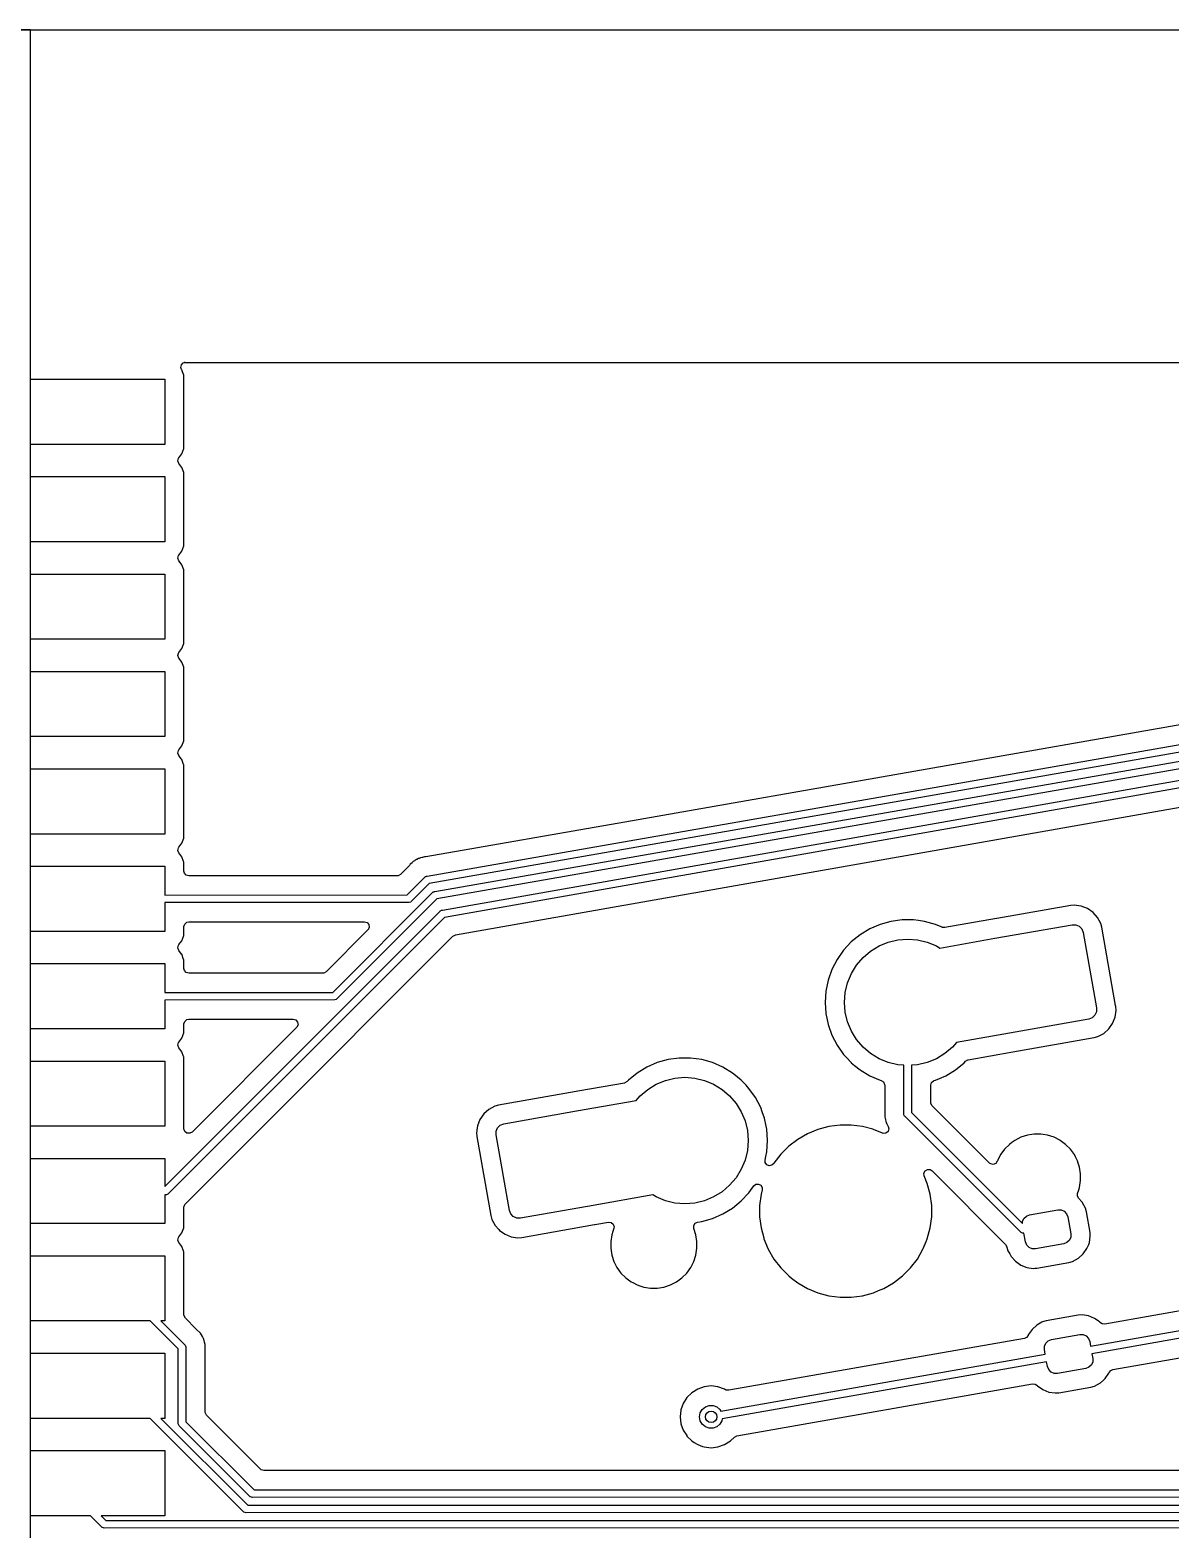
# Model space of a CAD drawing. Header units: millimetres. Extents: x 46 to 4458, y 59 to 1499.
# Drawn here: x 1852.74 to 1882.48, y 905.6 to 944.7 of the extents above; entities that cross this region are included whole.
import ezdxf

# ---------------------------------------------------------------- set-up
doc = ezdxf.new("R2010")
doc.units = ezdxf.units.MM
doc.layers.add('BLACK', color=7, linetype='Continuous')

msp = doc.modelspace()

# ---------------------------------------------------------------- linework, layer by layer
msp.add_lwpolyline([(1739.51188, 833.25441), (1638.06271, 833.5564), (1638.38771, 944.69762), (2107.13583, 944.69762), (2107.13583, 832.69492), (1950.85196, 832.69492)])
msp.add_lwpolyline([(1836.67813, 883.55889), (1852.75813, 883.55889), (1852.7581, 944.69762), (1836.6781, 944.69762)], close=True)
msp.add_point((1856.77191, 936.02185))
at = {"layer": 'BLACK', "linetype": 'Continuous'}
for p, q in [((1856.67794, 935.89659), (1856.69279, 935.96486)), ((1856.69897, 935.84021), (1856.67794, 935.89659)), ((1856.69279, 935.96486), (1856.7422, 936.01427)), ((1856.7422, 936.01427), (1856.80163, 936.02944)), ((1856.80163, 936.02944), (2102.68362, 936.02944)), ((1852.75812, 933.88939), (1852.75812, 935.58939)), ((1852.75812, 935.58939), (1856.25812, 935.58939)), ((1856.25812, 935.58939), (1856.25812, 933.88939)), ((1856.69767, 935.8395), (1856.69897, 935.84021)), ((1856.70192, 935.83172), (1856.69767, 935.8395)), ((1856.71902, 935.78586), (1856.70192, 935.83172)), ((1856.75221, 935.69687), (1856.71902, 935.78586)), ((1856.75862, 935.63726), (1856.75221, 935.69687)), ((1856.75862, 933.84151), (1856.75862, 935.63726)), ((1930.37297, 934.91591), (1868.2609, 924.04169)), ((1863.09959, 922.62802), (1930.49087, 934.42844)), ((1930.50655, 934.23009), (1863.15344, 922.43635)), ((1863.29959, 922.22802), (1930.69087, 934.02844)), ((1856.25812, 933.88939), (1852.75812, 933.88939)), ((1856.62454, 933.54369), (1856.70192, 933.64706)), ((1856.70192, 933.64706), (1856.75221, 933.7819)), ((1856.75221, 933.7819), (1856.75862, 933.84151)), ((1930.70655, 933.83009), (1863.35324, 922.03632)), ((1863.49953, 921.74565), (1930.89076, 933.62842)), ((1856.60012, 933.46054), (1856.61497, 933.52881)), ((1856.62454, 933.39508), (1856.60012, 933.46054)), ((1856.61497, 933.52881), (1856.62454, 933.54369)), ((1856.70192, 933.29172), (1856.62454, 933.39508)), ((1856.75221, 933.15687), (1856.70192, 933.29172)), ((1930.90663, 933.43008), (1863.55325, 921.55398)), ((1852.75812, 931.34939), (1852.75812, 933.04939)), ((1852.75812, 933.04939), (1856.25812, 933.04939)), ((1856.25812, 933.04939), (1856.25812, 931.34939)), ((1856.75862, 933.09726), (1856.75221, 933.15687)), ((1856.75862, 931.30151), (1856.75862, 933.09726)), ((1863.83731, 921.09584), (1930.94996, 932.92756)), ((1856.25812, 931.34939), (1852.75812, 931.34939)), ((1856.70192, 931.10706), (1856.75221, 931.2419)), ((1856.75221, 931.2419), (1856.75862, 931.30151)), ((1856.60012, 930.92054), (1856.61497, 930.98881)), ((1856.62454, 930.85508), (1856.60012, 930.92054)), ((1856.61497, 930.98881), (1856.62454, 931.00369)), ((1856.62454, 931.00369), (1856.70192, 931.10706)), ((1856.68635, 930.77251), (1856.62454, 930.85508)), ((1852.75812, 928.80939), (1852.75812, 930.50939)), ((1852.75812, 930.50939), (1856.25812, 930.50939)), ((1856.25812, 930.50939), (1856.25812, 928.80939)), ((1856.70191, 930.75172), (1856.68635, 930.77251)), ((1856.70192, 930.75172), (1856.70191, 930.75172)), ((1856.75217, 930.61697), (1856.70192, 930.75172)), ((1856.75221, 930.61687), (1856.75217, 930.61697)), ((1856.75862, 930.55726), (1856.75221, 930.61687)), ((1856.75862, 928.76151), (1856.75862, 930.55726)), ((1856.25812, 928.80939), (1852.75812, 928.80939)), ((1856.62454, 928.46369), (1856.70192, 928.56706)), ((1856.70192, 928.56706), (1856.75221, 928.7019)), ((1856.75221, 928.7019), (1856.75862, 928.76151)), ((1856.60012, 928.38054), (1856.61497, 928.44881)), ((1856.62454, 928.31508), (1856.60012, 928.38054)), ((1856.61497, 928.44881), (1856.62454, 928.46369)), ((1856.68508, 928.23421), (1856.62454, 928.31508)), ((1856.70191, 928.21172), (1856.68508, 928.23421)), ((1856.70192, 928.21172), (1856.70191, 928.21172)), ((1856.75221, 928.07687), (1856.70192, 928.21172)), ((1856.75262, 928.07308), (1856.75221, 928.07687)), ((1852.75812, 926.26939), (1852.75812, 927.96939)), ((1852.75812, 927.96939), (1856.25812, 927.96939)), ((1856.25812, 927.96939), (1856.25812, 926.26939)), ((1856.75862, 928.01726), (1856.75262, 928.07308)), ((1856.75862, 926.22151), (1856.75862, 928.01726)), ((1856.25812, 926.26939), (1852.75812, 926.26939)), ((1856.70192, 926.02706), (1856.75221, 926.1619)), ((1856.75221, 926.1619), (1856.75862, 926.22151)), ((1856.60012, 925.84054), (1856.61497, 925.90881)), ((1856.62454, 925.77508), (1856.60012, 925.84054)), ((1856.61497, 925.90881), (1856.62454, 925.92369)), ((1856.62454, 925.92369), (1856.70192, 926.02706)), ((1856.68837, 925.68981), (1856.62454, 925.77508)), ((1852.75812, 923.72939), (1852.75812, 925.42939)), ((1852.75812, 925.42939), (1856.25812, 925.42939)), ((1856.25812, 925.42939), (1856.25812, 923.72939)), ((1856.70191, 925.67172), (1856.68837, 925.68981)), ((1856.70192, 925.67172), (1856.70191, 925.67172)), ((1856.74941, 925.54437), (1856.70192, 925.67172)), ((1856.75221, 925.53687), (1856.74941, 925.54437)), ((1856.75862, 925.47726), (1856.75221, 925.53687)), ((1856.75862, 923.68151), (1856.75862, 925.47726)), ((1868.2609, 924.04169), (1863.06738, 923.13244)), ((1856.25812, 923.72939), (1852.75812, 923.72939)), ((1856.62454, 923.38369), (1856.70192, 923.48706)), ((1856.70192, 923.48706), (1856.75221, 923.6219)), ((1856.75221, 923.6219), (1856.75862, 923.68151)), ((1856.60012, 923.30054), (1856.61497, 923.36881)), ((1856.62454, 923.23508), (1856.60012, 923.30054)), ((1856.61497, 923.36881), (1856.62454, 923.38369)), ((1856.70138, 923.13244), (1856.62454, 923.23508)), ((1856.70191, 923.13172), (1856.70138, 923.13244)), ((1856.70192, 923.13172), (1856.70191, 923.13172)), ((1856.74714, 923.01046), (1856.70192, 923.13172)), ((1856.75221, 922.99687), (1856.74714, 923.01046)), ((1856.75862, 922.93727), (1856.75221, 922.99687)), ((1862.7394, 923.01046), (1862.70618, 922.97723)), ((1862.75336, 923.01851), (1862.7394, 923.01046)), ((1862.77094, 923.03081), (1862.75336, 923.01851)), ((1862.7833, 923.04116), (1862.77094, 923.03081)), ((1862.78977, 923.04416), (1862.7833, 923.04116)), ((1862.79621, 923.04716), (1862.78977, 923.04416)), ((1862.82593, 923.06097), (1862.79621, 923.04716)), ((1862.83565, 923.06603), (1862.82593, 923.06097)), ((1862.87633, 923.08951), (1862.83565, 923.06603)), ((1862.87634, 923.08951), (1862.87633, 923.08951)), ((1862.89191, 923.09369), (1862.87634, 923.08951)), ((1862.91206, 923.10101), (1862.89191, 923.09369)), ((1862.92669, 923.10781), (1862.91206, 923.10101)), ((1862.97297, 923.11591), (1862.92669, 923.10781)), ((1862.98368, 923.11828), (1862.97297, 923.11591)), ((1863.02906, 923.13044), (1862.98368, 923.11828)), ((1863.04518, 923.13044), (1863.02906, 923.13044)), ((1863.06656, 923.1323), (1863.04518, 923.13044)), ((1863.06738, 923.13244), (1863.06656, 923.1323)), ((1852.75812, 921.18939), (1852.75812, 922.88939)), ((1852.75812, 922.88939), (1856.25812, 922.88939)), ((1856.25812, 922.88939), (1856.25812, 922.13803)), ((1856.75862, 922.93726), (1856.75862, 922.93727)), ((1856.75862, 922.76389), (1856.75862, 922.93726)), ((1856.75862, 922.93726), (1856.75862, 922.93726)), ((1856.76982, 922.71238), (1856.75862, 922.76389)), ((1856.81558, 922.65957), (1856.76982, 922.71238)), ((1856.88262, 922.63989), (1856.81558, 922.65957)), ((1862.31747, 922.63989), (1856.88262, 922.63989)), ((1862.34383, 922.64272), (1862.31747, 922.63989)), ((1862.40515, 922.67621), (1862.34383, 922.64272)), ((1862.63899, 922.91005), (1862.40515, 922.67621)), ((1862.6528, 922.92648), (1862.63899, 922.91005)), ((1862.66206, 922.93967), (1862.6528, 922.92648)), ((1862.69809, 922.96983), (1862.66206, 922.93967)), ((1862.70618, 922.97723), (1862.69809, 922.96983)), ((1863.03906, 922.60226), (1863.04044, 922.60314)), ((1863.04044, 922.60314), (1863.05256, 922.61308)), ((1863.05256, 922.61308), (1863.06271, 922.61729)), ((1863.06271, 922.61729), (1863.07199, 922.62318)), ((1863.07199, 922.62318), (1863.08057, 922.62469)), ((1863.08057, 922.62469), (1863.08861, 922.62802)), ((1863.08861, 922.62802), (1863.09959, 922.62802)), ((1862.57862, 922.13938), (1863.03741, 922.60065)), ((1863.15344, 922.43635), (1862.68828, 921.96868)), ((1863.03741, 922.60065), (1863.03863, 922.60165)), ((1863.03863, 922.60165), (1863.03906, 922.60226)), ((1863.24044, 922.20314), (1863.25256, 922.21308)), ((1863.25256, 922.21308), (1863.26271, 922.21729)), ((1863.26271, 922.21729), (1863.27199, 922.22318)), ((1863.27199, 922.22318), (1863.28057, 922.22469)), ((1863.28057, 922.22469), (1863.28861, 922.22802)), ((1863.28861, 922.22802), (1863.29959, 922.22802)), ((1856.25812, 922.13803), (1862.57862, 922.13938)), ((1862.63708, 921.94131), (1856.25812, 921.93995)), ((1856.25812, 921.93995), (1856.25812, 921.18939)), ((1860.63881, 919.59938), (1863.23741, 922.20065)), ((1863.35324, 922.03632), (1860.74828, 919.42868)), ((1862.67313, 921.95624), (1862.63708, 921.94131)), ((1862.68828, 921.96868), (1862.67313, 921.95624)), ((1863.23741, 922.20065), (1863.23863, 922.20165)), ((1863.23863, 922.20165), (1863.23906, 922.20226)), ((1863.23906, 922.20226), (1863.24044, 922.20314)), ((1879.88733, 921.86658), (1877.95601, 921.52604)), ((1879.99037, 921.87409), (1879.88733, 921.86658)), ((1879.99038, 921.87409), (1879.99037, 921.87409)), ((1880.04162, 921.86658), (1879.99038, 921.87409)), ((1880.16397, 921.84866), (1880.04162, 921.86658)), ((1880.32701, 921.78389), (1880.16397, 921.84866)), ((1856.25812, 914.5363), (1863.43741, 921.71828)), ((1863.55325, 921.55398), (1856.35065, 914.34868)), ((1856.83111, 921.42768), (1856.88262, 921.43889)), ((1856.88262, 921.43889), (1861.46847, 921.43889)), ((1861.46847, 921.43889), (1861.53551, 921.4192)), ((1863.43741, 921.71828), (1863.43857, 921.71923)), ((1863.43857, 921.71923), (1863.43897, 921.71981)), ((1863.43897, 921.71981), (1863.4403, 921.72066)), ((1863.4403, 921.72066), (1863.45256, 921.73071)), ((1863.45256, 921.73071), (1863.46266, 921.7349)), ((1863.46266, 921.7349), (1863.47188, 921.74077)), ((1863.47188, 921.74077), (1863.48051, 921.74229)), ((1863.48051, 921.74229), (1863.48861, 921.74565)), ((1863.48861, 921.74565), (1863.49953, 921.74565)), ((1875.19799, 921.44999), (1874.91471, 921.37062)), ((1875.198, 921.44999), (1875.19799, 921.44999)), ((1875.48945, 921.49005), (1875.198, 921.44999)), ((1875.78365, 921.49005), (1875.48945, 921.49005)), ((1875.48945, 921.49005), (1875.48945, 921.49005)), ((1875.91721, 921.4717), (1875.78365, 921.49005)), ((1875.78365, 921.49005), (1875.78365, 921.49005)), ((1876.07511, 921.44999), (1875.91721, 921.4717)), ((1876.35839, 921.37062), (1876.07511, 921.44999)), ((1876.07511, 921.44999), (1876.07511, 921.44999)), ((1876.07511, 921.44999), (1876.07511, 921.44999)), ((1877.956, 921.52604), (1876.60191, 921.28728)), ((1877.95601, 921.52604), (1877.956, 921.52604)), ((1880.47072, 921.68326), (1880.32701, 921.78389)), ((1880.47073, 921.68326), (1880.47072, 921.68326)), ((1880.47072, 921.68326), (1880.47072, 921.68326)), ((1880.58736, 921.5522), (1880.47073, 921.68326)), ((1880.67062, 921.39778), (1880.58736, 921.5522)), ((1856.25812, 921.18939), (1852.75812, 921.18939)), ((1856.70192, 920.94706), (1856.75221, 921.0819)), ((1856.75221, 921.0819), (1856.75862, 921.14151)), ((1856.75862, 921.31489), (1856.7783, 921.38193)), ((1856.75862, 921.14151), (1856.75862, 921.31489)), ((1856.7783, 921.38193), (1856.83111, 921.42768)), ((1858.6576, 915.94782), (1863.7712, 921.06142)), ((1861.55615, 921.22721), (1860.46515, 920.13621)), ((1861.53551, 921.4192), (1861.58127, 921.3664)), ((1861.56219, 921.23368), (1861.55615, 921.22721)), ((1861.59121, 921.29724), (1861.56219, 921.23368)), ((1861.58127, 921.3664), (1861.59121, 921.29724)), ((1863.7712, 921.06142), (1863.83252, 921.0949)), ((1863.83252, 921.0949), (1863.83731, 921.09584)), ((1874.39351, 921.10056), (1874.1653, 920.91489)), ((1874.64487, 921.25341), (1874.39351, 921.10056)), ((1874.64488, 921.25342), (1874.64487, 921.25341)), ((1874.91471, 921.37062), (1874.64488, 921.25342)), ((1876.42272, 921.34268), (1876.35839, 921.37062)), ((1876.53104, 921.29563), (1876.42272, 921.34268)), ((1876.53247, 921.29502), (1876.53104, 921.29563)), ((1876.60191, 921.28728), (1876.53247, 921.29502)), ((1877.90613, 921.00902), (1879.92499, 921.365)), ((1879.92499, 921.365), (1880.02251, 921.36288)), ((1880.02251, 921.36288), (1880.11179, 921.32359)), ((1880.11179, 921.32359), (1880.17925, 921.25313)), ((1880.17925, 921.25313), (1880.2146, 921.16221)), ((1880.2146, 921.16221), (1880.5619, 919.1926)), ((1880.69881, 921.29837), (1880.67062, 921.39778)), ((1881.05897, 919.25582), (1880.69881, 921.29837)), ((1856.60012, 920.76054), (1856.61497, 920.82881)), ((1856.62454, 920.69508), (1856.60012, 920.76054)), ((1856.61497, 920.82881), (1856.62454, 920.84369)), ((1856.62454, 920.84369), (1856.70192, 920.94706)), ((1856.6987, 920.59602), (1856.62454, 920.69508)), ((1873.96448, 920.69988), (1873.79483, 920.45954)), ((1874.1653, 920.91489), (1873.96448, 920.69988)), ((1874.46983, 920.50628), (1874.66671, 920.67443)), ((1874.66671, 920.67443), (1874.88747, 920.80971)), ((1874.88747, 920.80971), (1875.12667, 920.9088)), ((1875.12667, 920.9088), (1875.37844, 920.96924)), ((1875.37844, 920.96924), (1875.63655, 920.98955)), ((1875.63655, 920.98955), (1875.89467, 920.96924)), ((1875.89467, 920.96924), (1876.14643, 920.9088)), ((1876.14643, 920.9088), (1876.38564, 920.80971)), ((1876.38564, 920.80971), (1876.47281, 920.75629)), ((1876.47281, 920.75629), (1877.90613, 921.00902)), ((1877.90613, 921.00902), (1877.90613, 921.00902)), ((1852.75812, 918.64939), (1852.75812, 920.34939)), ((1852.75812, 920.34939), (1856.25812, 920.34939)), ((1856.25812, 920.34939), (1856.25812, 919.59819)), ((1856.70191, 920.59172), (1856.6987, 920.59602)), ((1856.70192, 920.59172), (1856.70191, 920.59172)), ((1856.75122, 920.45953), (1856.70192, 920.59172)), ((1856.75221, 920.45687), (1856.75122, 920.45953)), ((1856.75862, 920.39727), (1856.75221, 920.45687)), ((1856.75862, 920.39726), (1856.75862, 920.39727)), ((1856.75862, 920.22389), (1856.75862, 920.39726)), ((1856.75862, 920.39726), (1856.75862, 920.39726)), ((1873.79483, 920.45953), (1873.65948, 920.19832)), ((1873.79483, 920.45954), (1873.79483, 920.45953)), ((1874.16639, 920.08864), (1874.30167, 920.3094)), ((1874.30167, 920.3094), (1874.46983, 920.50628)), ((1856.76982, 920.17238), (1856.75862, 920.22389)), ((1856.81558, 920.11957), (1856.76982, 920.17238)), ((1856.88262, 920.09989), (1856.81558, 920.11957)), ((1860.37747, 920.09989), (1856.88262, 920.09989)), ((1860.40383, 920.10272), (1860.37747, 920.09989)), ((1860.46515, 920.13621), (1860.40383, 920.10272)), ((1873.56096, 919.9211), (1873.5011, 919.63307)), ((1873.65948, 920.19832), (1873.56096, 919.92111)), ((1873.56096, 919.92111), (1873.56096, 919.9211)), ((1874.06731, 919.84943), (1874.16639, 920.08864)), ((1856.25812, 919.59819), (1860.63881, 919.59938)), ((1873.5011, 919.63307), (1873.48103, 919.33955)), ((1873.5011, 919.63307), (1873.5011, 919.63307)), ((1873.98655, 919.33955), (1874.00687, 919.59767)), ((1874.00687, 919.59767), (1874.06731, 919.84943)), ((1860.69708, 919.40131), (1856.25812, 919.40011)), ((1856.25812, 919.40011), (1856.25812, 918.64939)), ((1860.73313, 919.41624), (1860.69708, 919.40131)), ((1860.74828, 919.42868), (1860.73313, 919.41624)), ((1873.48103, 919.33955), (1873.5011, 919.04604)), ((1874.00687, 919.08144), (1873.98655, 919.33955)), ((1880.55977, 919.09508), (1880.52048, 919.00579)), ((1880.5619, 919.1926), (1880.55977, 919.09508)), ((1881.04556, 918.95362), (1881.07099, 919.12721)), ((1881.06348, 919.23026), (1881.05897, 919.25582)), ((1881.07099, 919.12721), (1881.06348, 919.23026)), ((1856.75862, 918.77489), (1856.7783, 918.84193)), ((1856.75862, 918.60151), (1856.75862, 918.77489)), ((1856.7783, 918.84193), (1856.83111, 918.88768)), ((1856.83111, 918.88768), (1856.88262, 918.89889)), ((1856.88262, 918.89889), (1859.61084, 918.89889)), ((1859.61084, 918.89889), (1859.67788, 918.8792)), ((1859.67788, 918.8792), (1859.72364, 918.8264)), ((1859.70456, 918.69368), (1859.69852, 918.68721)), ((1859.73358, 918.75724), (1859.70456, 918.69368)), ((1859.72364, 918.8264), (1859.73358, 918.75724)), ((1873.5011, 919.04604), (1873.5011, 919.04604)), ((1873.5011, 919.04604), (1873.56096, 918.75801)), ((1873.56096, 918.75801), (1873.56096, 918.75799)), ((1873.56096, 918.75799), (1873.65948, 918.48079)), ((1874.06731, 918.82968), (1874.00687, 919.08144)), ((1874.16639, 918.59047), (1874.06731, 918.82968)), ((1880.35911, 918.90298), (1878.43873, 918.56437)), ((1880.45002, 918.93834), (1880.35911, 918.90298)), ((1880.52048, 919.00579), (1880.45002, 918.93834)), ((1880.88016, 918.64686), (1880.98078, 918.79057)), ((1880.98078, 918.79057), (1881.04556, 918.95362)), ((1856.25812, 918.64939), (1852.75812, 918.64939)), ((1856.61497, 918.28881), (1856.62454, 918.30369)), ((1856.62454, 918.30369), (1856.70192, 918.40706)), ((1856.70192, 918.40706), (1856.75221, 918.5419)), ((1856.75221, 918.5419), (1856.75862, 918.60151)), ((1859.69852, 918.68721), (1856.96931, 915.958)), ((1873.65948, 918.48079), (1873.79483, 918.21958)), ((1874.30167, 918.36971), (1874.16639, 918.59047)), ((1874.46983, 918.17283), (1874.30167, 918.36971)), ((1878.43873, 918.56437), (1876.90701, 918.29429)), ((1878.37791, 918.04543), (1880.49527, 918.41877)), ((1878.43873, 918.56437), (1878.43873, 918.56437)), ((1880.49527, 918.41877), (1880.59467, 918.44696)), ((1880.59467, 918.44696), (1880.74909, 918.53023)), ((1880.74909, 918.53023), (1880.88016, 918.64686)), ((1856.60012, 918.22054), (1856.61497, 918.28881)), ((1856.62454, 918.15508), (1856.60012, 918.22054)), ((1856.70191, 918.05172), (1856.62454, 918.15508)), ((1856.70192, 918.05172), (1856.70191, 918.05172)), ((1856.74974, 917.9235), (1856.70192, 918.05172)), ((1856.75221, 917.91687), (1856.74974, 917.9235)), ((1856.75862, 917.85726), (1856.75221, 917.91687)), ((1873.79483, 918.21958), (1873.79483, 918.21957)), ((1873.79483, 918.21957), (1873.96448, 917.97923)), ((1873.96448, 917.97923), (1874.03535, 917.90335)), ((1874.66671, 918.00468), (1874.46983, 918.17283)), ((1874.88747, 917.86939), (1874.66671, 918.00468)), ((1876.6064, 918.00468), (1876.38564, 917.86939)), ((1876.80328, 918.17283), (1876.6064, 918.00468)), ((1876.90701, 918.29429), (1876.80328, 918.17283)), ((1877.21262, 917.83995), (1878.37791, 918.04543)), ((1878.37791, 918.04543), (1878.37791, 918.04543)), ((1852.75812, 916.10939), (1852.75812, 917.80939)), ((1852.75812, 917.80939), (1856.25812, 917.80939)), ((1856.25812, 917.80939), (1856.25812, 916.10939)), ((1856.75862, 916.06151), (1856.75862, 917.85726)), ((1868.83241, 917.64934), (1868.58104, 917.49648)), ((1869.10224, 917.76654), (1868.83241, 917.64934)), ((1868.83241, 917.64934), (1868.83241, 917.64934)), ((1869.38553, 917.84591), (1869.10224, 917.76654)), ((1869.67699, 917.88598), (1869.38553, 917.84592)), ((1869.38553, 917.84592), (1869.38553, 917.84591)), ((1869.97119, 917.88598), (1869.67699, 917.88598)), ((1869.67699, 917.88598), (1869.67699, 917.88598)), ((1870.11692, 917.86595), (1869.97119, 917.88598)), ((1869.97119, 917.88598), (1869.97119, 917.88598)), ((1870.26264, 917.84592), (1870.11692, 917.86595)), ((1870.26265, 917.84592), (1870.26264, 917.84592)), ((1870.26265, 917.84591), (1870.26265, 917.84592)), ((1870.54593, 917.76654), (1870.26265, 917.84591)), ((1870.81576, 917.64934), (1870.54593, 917.76654)), ((1870.81577, 917.64934), (1870.81576, 917.64934)), ((1871.06713, 917.49648), (1870.81577, 917.64934)), ((1874.03535, 917.90335), (1874.16312, 917.76654)), ((1874.16312, 917.76654), (1874.1653, 917.76422)), ((1874.1653, 917.76422), (1874.24913, 917.69601)), ((1874.24913, 917.69601), (1874.3935, 917.57855)), ((1874.3935, 917.57855), (1874.39351, 917.57855)), ((1874.39351, 917.57855), (1874.39351, 917.57855)), ((1874.39351, 917.57855), (1874.64487, 917.42569)), ((1875.12667, 917.77031), (1874.88747, 917.86939)), ((1875.37844, 917.70987), (1875.12667, 917.77031)), ((1875.53763, 917.69734), (1875.37844, 917.70987)), ((1875.53847, 916.41011), (1875.53763, 917.69734)), ((1875.89467, 917.70987), (1875.73572, 917.69736)), ((1875.73572, 917.69736), (1875.73653, 916.4677)), ((1876.14643, 917.77031), (1875.89467, 917.70987)), ((1876.38564, 917.86939), (1876.14643, 917.77031)), ((1876.63029, 917.42695), (1876.8796, 917.57855)), ((1876.8796, 917.57855), (1877.10781, 917.76422)), ((1877.10781, 917.76422), (1877.14354, 917.80248)), ((1877.14354, 917.80248), (1877.20368, 917.83803)), ((1877.20368, 917.83803), (1877.21262, 917.83995)), ((1868.24801, 917.23508), (1867.08426, 917.02987)), ((1868.25695, 917.237), (1868.24801, 917.23508)), ((1868.3171, 917.27255), (1868.25695, 917.237)), ((1868.35283, 917.31081), (1868.3171, 917.27255)), ((1868.35284, 917.31082), (1868.35283, 917.31081)), ((1868.58104, 917.49648), (1868.35284, 917.31082)), ((1868.85424, 917.07035), (1869.07501, 917.20564)), ((1869.07501, 917.20564), (1869.31421, 917.30472)), ((1869.31421, 917.30472), (1869.56597, 917.36516)), ((1869.56597, 917.36516), (1869.82409, 917.38548)), ((1869.82409, 917.38548), (1870.08221, 917.36516)), ((1870.08221, 917.36516), (1870.33397, 917.30472)), ((1870.33397, 917.30472), (1870.57317, 917.20564)), ((1870.57317, 917.20564), (1870.79394, 917.07035)), ((1871.06714, 917.49648), (1871.06713, 917.49648)), ((1871.06714, 917.49647), (1871.06714, 917.49648)), ((1871.10197, 917.46814), (1871.06714, 917.49647)), ((1871.29535, 917.31081), (1871.10197, 917.46814)), ((1871.41961, 917.17776), (1871.29535, 917.31081)), ((1871.29535, 917.31081), (1871.29535, 917.31081)), ((1871.29535, 917.31081), (1871.29535, 917.31081)), ((1871.49616, 917.0958), (1871.41961, 917.17776)), ((1874.64487, 917.42569), (1874.64488, 917.42569)), ((1874.64488, 917.42569), (1874.91471, 917.30849)), ((1874.91471, 917.30849), (1874.94551, 917.29986)), ((1874.94551, 917.29986), (1875.00475, 917.26282)), ((1875.00475, 917.26282), (1875.03456, 917.19963)), ((1875.03456, 917.19963), (1875.03605, 917.18046)), ((1875.03605, 917.18046), (1875.03605, 916.5156)), ((1876.23705, 917.18046), (1876.25674, 917.2475)), ((1876.23705, 916.72903), (1876.23705, 917.18046)), ((1876.25674, 917.2475), (1876.30954, 917.29325)), ((1876.30954, 917.29325), (1876.3276, 917.29986)), ((1876.3276, 917.29986), (1876.35839, 917.30849)), ((1876.35839, 917.30849), (1876.62823, 917.42569)), ((1876.35839, 917.30849), (1876.35839, 917.30849)), ((1876.62823, 917.42569), (1876.63029, 917.42695)), ((1876.62823, 917.42569), (1876.62823, 917.42569)), ((1866.84402, 916.98751), (1864.96538, 916.65626)), ((1867.08273, 917.0296), (1866.84402, 916.98751)), ((1866.99729, 916.50632), (1868.55363, 916.78074)), ((1867.08426, 917.02987), (1867.08273, 917.0296)), ((1867.08273, 917.0296), (1867.08273, 917.0296)), ((1867.08426, 917.02987), (1867.08426, 917.02987)), ((1868.55363, 916.78074), (1868.65736, 916.9022)), ((1868.65736, 916.9022), (1868.85424, 917.07035)), ((1870.79394, 917.07035), (1870.99082, 916.9022)), ((1870.99082, 916.9022), (1871.15897, 916.70532)), ((1871.66581, 916.85546), (1871.49616, 917.0958)), ((1871.66581, 916.85545), (1871.66581, 916.85546)), ((1871.80116, 916.59424), (1871.66581, 916.85545)), ((1871.66581, 916.85545), (1871.66581, 916.85545)), ((1864.58048, 916.42817), (1864.47986, 916.28446)), ((1864.58049, 916.42817), (1864.58048, 916.42817)), ((1864.71154, 916.5448), (1864.58049, 916.42817)), ((1864.71155, 916.5448), (1864.71154, 916.5448)), ((1864.71154, 916.5448), (1864.71154, 916.5448)), ((1864.86597, 916.62807), (1864.71155, 916.5448)), ((1864.71155, 916.5448), (1864.71155, 916.5448)), ((1864.96538, 916.65626), (1864.86597, 916.62807)), ((1864.86597, 916.62807), (1864.86597, 916.62807)), ((1864.86597, 916.62807), (1864.86597, 916.62807)), ((1864.96538, 916.65626), (1864.96538, 916.65626)), ((1865.10153, 916.17204), (1866.99729, 916.50632)), ((1871.15897, 916.70532), (1871.29425, 916.48456)), ((1871.29425, 916.48456), (1871.39333, 916.24535)), ((1871.84152, 916.48067), (1871.80116, 916.59424)), ((1871.89968, 916.31704), (1871.84152, 916.48067)), ((1875.03605, 916.5156), (1875.03605, 916.51558)), ((1875.03605, 916.51558), (1875.03605, 916.34987)), ((1875.03605, 916.34987), (1875.03605, 916.34987)), ((1875.03605, 916.34987), (1875.04485, 916.31703)), ((1875.53847, 916.40942), (1875.53847, 916.41011)), ((1875.55341, 916.37337), (1875.53847, 916.40942)), ((1875.56584, 916.35822), (1875.55341, 916.37337)), ((1878.59116, 913.33561), (1875.56584, 916.35822)), ((1875.73653, 916.4677), (1878.63065, 913.57617)), ((1876.23989, 916.70267), (1876.23705, 916.72903)), ((1876.27337, 916.64135), (1876.23989, 916.70267)), ((1877.07539, 915.83933), (1876.27337, 916.64135)), ((1856.25812, 916.10939), (1852.75812, 916.10939)), ((1856.75795, 916.03683), (1856.75834, 916.05894)), ((1856.78236, 915.97137), (1856.75795, 916.03683)), ((1856.75834, 916.05894), (1856.75862, 916.06151)), ((1856.8383, 915.9295), (1856.78236, 915.97137)), ((1856.96931, 915.958), (1856.90799, 915.92451)), ((1864.39422, 915.97899), (1864.38966, 915.94782)), ((1864.39758, 916.00191), (1864.39422, 915.97899)), ((1864.41508, 916.12141), (1864.39758, 916.00191)), ((1864.47985, 916.28445), (1864.41508, 916.12141)), ((1864.47986, 916.28446), (1864.47985, 916.28445)), ((1864.89874, 915.88243), (1864.90087, 915.97995)), ((1864.90087, 915.97995), (1864.94016, 916.06924)), ((1864.94016, 916.06924), (1865.01062, 916.13669)), ((1865.01062, 916.13669), (1865.10153, 916.17204)), ((1871.39333, 916.24535), (1871.45378, 915.99359)), ((1871.45378, 915.99359), (1871.47409, 915.73548)), ((1871.89968, 916.31702), (1871.89968, 916.31704)), ((1871.942, 916.11337), (1871.89968, 916.31702)), ((1871.95954, 916.02899), (1871.942, 916.11337)), ((1871.97961, 915.73548), (1871.95954, 916.02899)), ((1873.29428, 916.02551), (1873.02248, 915.91293)), ((1873.57848, 916.10166), (1873.29428, 916.02551)), ((1873.87016, 916.14006), (1873.57848, 916.10166)), ((1873.87017, 916.14006), (1873.87016, 916.14006)), ((1873.87016, 916.14006), (1873.87016, 916.14006)), ((1874.16438, 916.14006), (1873.87017, 916.14006)), ((1874.16439, 916.14006), (1874.16438, 916.14006)), ((1874.16438, 916.14006), (1874.16438, 916.14006)), ((1874.45607, 916.10166), (1874.16439, 916.14006)), ((1874.7273, 916.02899), (1874.45607, 916.10166)), ((1874.45607, 916.10166), (1874.45607, 916.10166)), ((1874.45607, 916.10166), (1874.45607, 916.10166)), ((1874.74027, 916.02551), (1874.7273, 916.02899)), ((1874.97556, 915.92805), (1874.74027, 916.02551)), ((1875.04485, 916.31703), (1875.07698, 916.19714)), ((1875.12402, 915.97068), (1875.0691, 915.92749)), ((1875.07698, 916.19714), (1875.07698, 916.19714)), ((1875.07698, 916.19714), (1875.07698, 916.19714)), ((1875.07698, 916.19714), (1875.09427, 916.16719)), ((1875.09427, 916.16719), (1875.09427, 916.16719)), ((1875.09427, 916.16719), (1875.09427, 916.16718)), ((1875.09427, 916.16718), (1875.1304, 916.10461)), ((1875.14687, 916.03671), (1875.12402, 915.97068)), ((1875.1304, 916.10461), (1875.14687, 916.03671)), ((1856.79493, 914.08515), (1858.6576, 915.94782)), ((1856.90799, 915.92451), (1856.8383, 915.9295)), ((1864.38966, 915.94782), (1864.39716, 915.84477)), ((1864.39716, 915.84477), (1864.76183, 913.77666)), ((1865.24604, 913.91282), (1864.89874, 915.88243)), ((1871.47409, 915.73548), (1871.45378, 915.47736)), ((1871.95954, 915.44196), (1871.97961, 915.73548)), ((1872.53426, 915.58671), (1872.32623, 915.37868)), ((1872.76767, 915.76581), (1872.53426, 915.58672)), ((1872.53426, 915.58672), (1872.53426, 915.58671)), ((1872.76768, 915.76582), (1872.76767, 915.76581)), ((1873.02246, 915.91292), (1872.76768, 915.76582)), ((1873.02248, 915.91293), (1873.02246, 915.91292)), ((1874.99954, 915.92085), (1874.97556, 915.92805)), ((1875.0691, 915.92749), (1874.99954, 915.92085)), ((1877.76722, 915.14749), (1877.07539, 915.83933)), ((1878.28688, 915.63628), (1878.16162, 915.51101)), ((1878.3518, 915.68345), (1878.28688, 915.63628)), ((1878.28688, 915.63628), (1878.28688, 915.63628)), ((1878.28688, 915.63628), (1878.28688, 915.63628)), ((1878.43021, 915.74041), (1878.3518, 915.68345)), ((1878.58805, 915.82084), (1878.43021, 915.74041)), ((1878.58806, 915.82084), (1878.58805, 915.82084)), ((1878.75654, 915.87558), (1878.58806, 915.82084)), ((1878.87538, 915.8944), (1878.75654, 915.87558)), ((1878.93152, 915.9033), (1878.87538, 915.8944)), ((1879.10868, 915.9033), (1878.93152, 915.9033)), ((1879.16482, 915.8944), (1879.10868, 915.9033)), ((1879.28365, 915.87558), (1879.16482, 915.8944)), ((1879.45214, 915.82084), (1879.28365, 915.87558)), ((1879.60099, 915.74499), (1879.45214, 915.82084)), ((1879.45214, 915.82084), (1879.45214, 915.82084)), ((1879.60999, 915.74041), (1879.60099, 915.74499)), ((1879.75331, 915.63628), (1879.60999, 915.74041)), ((1879.87858, 915.51101), (1879.75331, 915.63628)), ((1852.75812, 913.56939), (1852.75812, 915.26939)), ((1852.75812, 915.26939), (1856.25812, 915.26939)), ((1856.25812, 915.26939), (1856.25812, 914.5363)), ((1871.39333, 915.2256), (1871.29425, 914.98639)), ((1871.45378, 915.47736), (1871.39333, 915.2256)), ((1871.91471, 915.22622), (1871.93362, 915.31726)), ((1871.91893, 915.16044), (1871.91471, 915.22622)), ((1871.93362, 915.31726), (1871.95954, 915.44196)), ((1872.32622, 915.37867), (1872.14712, 915.14527)), ((1872.32623, 915.37868), (1872.32622, 915.37867)), ((1877.97284, 915.19685), (1877.9334, 915.13918)), ((1877.97705, 915.20984), (1877.97284, 915.19685)), ((1878.05748, 915.36769), (1877.97705, 915.20984)), ((1878.11883, 915.45213), (1878.05748, 915.36769)), ((1878.16161, 915.51101), (1878.11883, 915.45213)), ((1878.16162, 915.51101), (1878.16161, 915.51101)), ((1878.16162, 915.51101), (1878.16162, 915.51101)), ((1879.98271, 915.36769), (1879.87858, 915.51101)), ((1880.01399, 915.3063), (1879.98271, 915.36769)), ((1880.06314, 915.20984), (1880.01399, 915.3063)), ((1880.08412, 915.14526), (1880.06314, 915.20984)), ((1880.06314, 915.20984), (1880.06314, 915.20984)), ((1871.29425, 914.98639), (1871.15897, 914.76563)), ((1871.95946, 915.10352), (1871.91893, 915.16044)), ((1872.02432, 915.07755), (1871.95946, 915.10352)), ((1872.09293, 915.09077), (1872.02432, 915.07755)), ((1872.1435, 915.13899), (1872.09293, 915.09077)), ((1872.14711, 915.14525), (1872.1435, 915.13899)), ((1872.14712, 915.14527), (1872.14711, 915.14525)), ((1876.05968, 914.88119), (1876.09096, 914.94366)), ((1876.06715, 914.81172), (1876.05968, 914.88119)), ((1876.14712, 914.61865), (1876.06715, 914.81172)), ((1876.09096, 914.94366), (1876.15105, 914.97932)), ((1876.15105, 914.97932), (1876.22087, 914.97682)), ((1876.22087, 914.97682), (1876.2694, 914.94685)), ((1876.2694, 914.94685), (1878.18842, 913.02783)), ((1877.80019, 915.1239), (1877.76722, 915.14749)), ((1877.86904, 915.11198), (1877.80019, 915.1239)), ((1877.9334, 915.13918), (1877.86904, 915.11198)), ((1880.11788, 915.04135), (1880.08412, 915.14526)), ((1880.1456, 914.86638), (1880.11788, 915.04135)), ((1880.1456, 914.68922), (1880.1456, 914.86638)), ((1870.79394, 914.4006), (1870.57317, 914.26531)), ((1870.99082, 914.56875), (1870.79394, 914.4006)), ((1871.15897, 914.76563), (1870.99082, 914.56875)), ((1871.49615, 914.37515), (1871.62057, 914.5514)), ((1871.62057, 914.5514), (1871.6753, 914.59482)), ((1871.6753, 914.59482), (1871.74483, 914.60175)), ((1871.74483, 914.60175), (1871.80706, 914.56999)), ((1871.80706, 914.56999), (1871.84225, 914.50962)), ((1871.84164, 914.4478), (1871.81128, 914.33446)), ((1871.84225, 914.50962), (1871.84164, 914.4478)), ((1876.22327, 914.33446), (1876.14712, 914.61865)), ((1880.06591, 914.35428), (1880.09625, 914.44766)), ((1880.09625, 914.44766), (1880.11788, 914.51424)), ((1880.11788, 914.51424), (1880.1456, 914.68922)), ((1856.29945, 914.32131), (1856.25812, 914.32128)), ((1856.25812, 914.32128), (1856.25812, 913.56939)), ((1856.3355, 914.33624), (1856.29945, 914.32131)), ((1856.35065, 914.34868), (1856.3355, 914.33624)), ((1856.75862, 913.99747), (1856.7783, 914.06451)), ((1856.7783, 914.06451), (1856.79493, 914.08515)), ((1867.43141, 914.0443), (1865.53565, 913.71003)), ((1868.98783, 914.31874), (1867.43141, 914.0443)), ((1869.07501, 914.26531), (1868.98783, 914.31874)), ((1869.31421, 914.16623), (1869.07501, 914.26531)), ((1869.56597, 914.10579), (1869.31421, 914.16623)), ((1869.82409, 914.08548), (1869.56597, 914.10579)), ((1870.08221, 914.10579), (1869.82409, 914.08548)), ((1870.33397, 914.16623), (1870.08221, 914.10579)), ((1870.57317, 914.26531), (1870.33397, 914.16623)), ((1871.06714, 913.97448), (1871.29535, 914.16014)), ((1871.29535, 914.16014), (1871.49615, 914.37515)), ((1871.81128, 914.33446), (1871.77287, 914.04278)), ((1871.77287, 914.04278), (1871.77287, 914.04276)), ((1871.77287, 914.04276), (1871.77287, 913.74856)), ((1871.81128, 914.33446), (1871.81128, 914.33446)), ((1876.26167, 914.04277), (1876.22327, 914.33446)), ((1876.26167, 913.74856), (1876.26167, 914.04277)), ((1880.06135, 914.29669), (1880.06591, 914.35428)), ((1880.09121, 914.23353), (1880.06135, 914.29669)), ((1880.1883, 914.12443), (1880.09121, 914.23353)), ((1880.2688, 913.97515), (1880.1883, 914.12443)), ((1856.75862, 913.52151), (1856.75862, 913.99747)), ((1864.76183, 913.77666), (1864.76183, 913.77665)), ((1864.76183, 913.77665), (1864.79002, 913.67726)), ((1864.79002, 913.67726), (1864.79002, 913.67725)), ((1864.79002, 913.67725), (1864.79002, 913.67725)), ((1864.79002, 913.67725), (1864.87328, 913.52283)), ((1865.28139, 913.8219), (1865.24604, 913.91282)), ((1865.34885, 913.75144), (1865.28139, 913.8219)), ((1865.43813, 913.71215), (1865.34885, 913.75144)), ((1865.53565, 913.71003), (1865.43813, 913.71215)), ((1870.15728, 913.61055), (1870.26264, 913.62504)), ((1870.26264, 913.62504), (1870.54593, 913.70441)), ((1870.54593, 913.70441), (1870.81577, 913.82162)), ((1870.81577, 913.82162), (1871.06714, 913.97448)), ((1871.77287, 913.74856), (1871.77287, 913.74855)), ((1871.77287, 913.74855), (1871.81061, 913.4619)), ((1876.22327, 913.45686), (1876.26167, 913.74856)), ((1878.63065, 913.57617), (1878.63169, 913.62393)), ((1878.63169, 913.62393), (1878.66705, 913.70428)), ((1878.66705, 913.70428), (1878.73047, 913.76499)), ((1878.73047, 913.76499), (1878.81229, 913.79681)), ((1878.81229, 913.79681), (1879.55089, 913.92704)), ((1879.55089, 913.92704), (1879.63866, 913.92513)), ((1879.63866, 913.92513), (1879.71902, 913.88977)), ((1879.71902, 913.88977), (1879.77973, 913.82635)), ((1879.77973, 913.82635), (1879.81155, 913.74453)), ((1879.81155, 913.74453), (1879.88969, 913.30137)), ((1880.29605, 913.87905), (1880.2688, 913.97515)), ((1880.39098, 913.34067), (1880.29605, 913.87905)), ((1897.44026, 913.88334), (1880.77732, 910.94521)), ((1856.25812, 913.56939), (1852.75812, 913.56939)), ((1856.61497, 913.20881), (1856.62454, 913.22369)), ((1856.62454, 913.22369), (1856.70192, 913.32706)), ((1856.70192, 913.32706), (1856.75221, 913.4619)), ((1856.75221, 913.4619), (1856.75862, 913.52151)), ((1864.87328, 913.52283), (1864.96879, 913.41551)), ((1864.96879, 913.41551), (1864.98992, 913.39177)), ((1864.98992, 913.39177), (1865.13363, 913.29114)), ((1865.13363, 913.29114), (1865.29667, 913.22637)), ((1865.29667, 913.22637), (1865.29667, 913.22637)), ((1865.29667, 913.22637), (1865.29668, 913.22637)), ((1865.29668, 913.22637), (1865.47027, 913.20094)), ((1865.57332, 913.20845), (1867.46584, 913.54215)), ((1867.46584, 913.54215), (1867.46586, 913.54215)), ((1867.46586, 913.54215), (1867.47117, 913.54309)), ((1867.47117, 913.54309), (1867.83218, 913.60675)), ((1867.47117, 913.54309), (1867.47117, 913.54309)), ((1867.83218, 913.60675), (1867.90162, 913.599)), ((1867.91666, 913.27709), (1867.88895, 913.10211)), ((1867.90162, 913.599), (1867.95585, 913.55495)), ((1867.97165, 913.44631), (1867.91666, 913.27709)), ((1867.95585, 913.55495), (1867.97765, 913.48856)), ((1867.97765, 913.48856), (1867.97165, 913.44631)), ((1870.05426, 913.51923), (1870.09034, 913.57907)), ((1870.05625, 913.44939), (1870.05426, 913.51923)), ((1870.05749, 913.44558), (1870.05625, 913.44939)), ((1870.05749, 913.44557), (1870.05749, 913.44558)), ((1870.11224, 913.27709), (1870.05749, 913.44557)), ((1870.09034, 913.57907), (1870.15304, 913.6099)), ((1870.13995, 913.10211), (1870.11224, 913.27709)), ((1870.15304, 913.6099), (1870.15728, 913.61055)), ((1871.81061, 913.4619), (1871.81128, 913.45686)), ((1871.81128, 913.45686), (1871.87985, 913.20094)), ((1876.14712, 913.17268), (1876.22327, 913.45686)), ((1878.62721, 913.32068), (1878.59116, 913.33561)), ((1878.64672, 913.31876), (1878.62721, 913.32068)), ((1878.6681, 913.31883), (1878.64672, 913.31876)), ((1878.70792, 913.09299), (1878.6681, 913.31883)), ((1879.88969, 913.30137), (1879.88777, 913.2136)), ((1880.37366, 913.07325), (1880.39824, 913.24105)), ((1880.39098, 913.34066), (1880.39098, 913.34067)), ((1880.39691, 913.25921), (1880.39098, 913.34066)), ((1880.39824, 913.24105), (1880.39691, 913.25921)), ((1880.40662, 910.3697), (1897.98533, 913.46991)), ((1898.01973, 913.27484), (1880.44101, 910.17462)), ((1856.60012, 913.14054), (1856.61497, 913.20881)), ((1856.62454, 913.07508), (1856.60012, 913.14054)), ((1856.70038, 912.97376), (1856.62454, 913.07508)), ((1856.70191, 912.97172), (1856.70038, 912.97376)), ((1856.70192, 912.97172), (1856.70191, 912.97172)), ((1856.74798, 912.84821), (1856.70192, 912.97172)), ((1856.75221, 912.83687), (1856.74798, 912.84821)), ((1856.75862, 912.77727), (1856.75221, 912.83687)), ((1865.47027, 913.20094), (1865.57332, 913.20845)), ((1867.88895, 913.10211), (1867.88895, 912.92495)), ((1867.88895, 912.92495), (1867.91666, 912.74997)), ((1870.11224, 912.74998), (1870.13995, 912.92495)), ((1870.13995, 912.92495), (1870.13995, 913.10211)), ((1871.87985, 913.20094), (1871.88743, 913.17267)), ((1871.88743, 913.17267), (1872.00001, 912.90087)), ((1872.00001, 912.90087), (1872.00002, 912.90085)), ((1872.00002, 912.90085), (1872.14711, 912.64607)), ((1875.88743, 912.64607), (1876.03453, 912.90086)), ((1876.03453, 912.90086), (1876.04065, 912.91563)), ((1876.04065, 912.91563), (1876.11789, 913.10211)), ((1876.11789, 913.10211), (1876.14712, 913.17268)), ((1878.18842, 913.02783), (1878.2219, 912.96651)), ((1878.2219, 912.96651), (1878.22285, 912.96168)), ((1878.22285, 912.96168), (1878.22342, 912.95847)), ((1878.22342, 912.95847), (1878.22342, 912.95847)), ((1878.22342, 912.95847), (1878.25067, 912.86238)), ((1878.25067, 912.86238), (1878.25067, 912.86238)), ((1878.25067, 912.86238), (1878.25067, 912.86238)), ((1878.25067, 912.86238), (1878.29686, 912.77671)), ((1878.73974, 913.01117), (1878.70792, 913.09299)), ((1878.80044, 912.94775), (1878.73974, 913.01117)), ((1878.8808, 912.9124), (1878.80044, 912.94775)), ((1878.96857, 912.91048), (1878.8808, 912.9124)), ((1879.70718, 913.04072), (1878.96857, 912.91048)), ((1879.789, 913.07254), (1879.70718, 913.04072)), ((1879.85241, 913.13324), (1879.789, 913.07254)), ((1879.88777, 913.2136), (1879.85241, 913.13324)), ((1880.21376, 912.77671), (1880.31104, 912.91563)), ((1880.31104, 912.91564), (1880.35561, 913.02783)), ((1880.31104, 912.91563), (1880.31104, 912.91564)), ((1880.31104, 912.91564), (1880.31104, 912.91564)), ((1880.35561, 913.02783), (1880.37366, 913.07325)), ((1852.75812, 911.02939), (1852.75812, 912.72939)), ((1852.75812, 912.72939), (1856.25812, 912.72939)), ((1856.25812, 912.72939), (1856.25812, 911.02939)), ((1856.75862, 912.77726), (1856.75862, 912.77727)), ((1856.75862, 911.18949), (1856.75862, 912.77726)), ((1856.75862, 912.77726), (1856.75862, 912.77726)), ((1867.91666, 912.74997), (1867.97141, 912.58149)), ((1867.97141, 912.58149), (1867.97141, 912.58149)), ((1867.97141, 912.58149), (1868.04047, 912.44595)), ((1868.04047, 912.44595), (1868.05184, 912.42364)), ((1869.97706, 912.42364), (1870.05749, 912.58149)), ((1870.05749, 912.58149), (1870.11224, 912.74998)), ((1872.14711, 912.64607), (1872.14712, 912.64606)), ((1872.14712, 912.64606), (1872.32622, 912.41265)), ((1875.70832, 912.41265), (1875.88743, 912.64607)), ((1878.29686, 912.77671), (1878.33116, 912.7131)), ((1878.33116, 912.7131), (1878.4439, 912.58641)), ((1878.4439, 912.58641), (1878.44391, 912.58641)), ((1878.44391, 912.58641), (1878.58283, 912.48913)), ((1878.58283, 912.48913), (1878.58283, 912.48913)), ((1878.58283, 912.48913), (1878.74045, 912.42651)), ((1879.00787, 912.40919), (1879.8417, 912.55622)), ((1879.8417, 912.55622), (1879.93779, 912.58347)), ((1879.93779, 912.58347), (1880.08707, 912.66396)), ((1880.08707, 912.66396), (1880.21376, 912.77671)), ((1880.98587, 909.76246), (1897.64881, 912.70058)), ((1868.05184, 912.42364), (1868.15597, 912.28032)), ((1868.15597, 912.28032), (1868.28124, 912.15505)), ((1868.28124, 912.15505), (1868.42456, 912.05092)), ((1868.42456, 912.05092), (1868.46414, 912.03075)), ((1869.44649, 911.97049), (1869.60434, 912.05092)), ((1869.60434, 912.05092), (1869.74766, 912.15505)), ((1869.74766, 912.15505), (1869.87293, 912.28032)), ((1869.87293, 912.28032), (1869.97706, 912.42364)), ((1872.32622, 912.41265), (1872.32623, 912.41265)), ((1872.32623, 912.41265), (1872.53426, 912.20462)), ((1872.53426, 912.20462), (1872.53426, 912.20461)), ((1872.53426, 912.20461), (1872.6081, 912.14795)), ((1872.6081, 912.14795), (1872.76768, 912.02551)), ((1875.26687, 912.02551), (1875.50028, 912.20461)), ((1875.50028, 912.20461), (1875.70832, 912.41265)), ((1878.74045, 912.42651), (1878.90825, 912.40193)), ((1878.90825, 912.40193), (1878.90825, 912.40193)), ((1878.90825, 912.40193), (1878.90826, 912.40193)), ((1878.90826, 912.40193), (1878.95207, 912.40513)), ((1878.95207, 912.40513), (1879.00787, 912.40919)), ((1868.46414, 912.03075), (1868.58241, 911.97049)), ((1868.58241, 911.97049), (1868.58241, 911.97049)), ((1868.58241, 911.97049), (1868.64724, 911.94942)), ((1868.64724, 911.94942), (1868.7509, 911.91574)), ((1868.7509, 911.91574), (1868.92587, 911.88803)), ((1868.92587, 911.88803), (1868.92587, 911.88803)), ((1868.92587, 911.88803), (1869.10303, 911.88803)), ((1869.10303, 911.88803), (1869.27801, 911.91574)), ((1869.10303, 911.88803), (1869.10303, 911.88803)), ((1869.27801, 911.91574), (1869.44649, 911.97049)), ((1872.76768, 912.02551), (1872.76768, 912.0255)), ((1872.76768, 912.0255), (1873.02246, 911.87841)), ((1873.02246, 911.87841), (1873.02248, 911.8784)), ((1873.02248, 911.8784), (1873.29428, 911.76582)), ((1873.29428, 911.76582), (1873.29428, 911.76582)), ((1873.29428, 911.76582), (1873.29429, 911.76581)), ((1873.29429, 911.76581), (1873.57847, 911.68967)), ((1873.57847, 911.68967), (1873.87017, 911.65126)), ((1874.16438, 911.65126), (1874.45607, 911.68967)), ((1874.45607, 911.68967), (1874.74026, 911.76581)), ((1874.74026, 911.76581), (1874.87208, 911.82042)), ((1874.87208, 911.82042), (1875.01207, 911.8784)), ((1875.01207, 911.8784), (1875.01207, 911.8784)), ((1875.01207, 911.8784), (1875.01208, 911.8784)), ((1875.01208, 911.8784), (1875.26687, 912.02551)), ((1873.87017, 911.65126), (1873.87017, 911.65126)), ((1873.87017, 911.65126), (1874.16437, 911.65126)), ((1874.16437, 911.65126), (1874.16438, 911.65126)), ((1855.87806, 911.02939), (1852.75812, 911.02939)), ((1856.60816, 910.30057), (1855.87806, 911.02939)), ((1856.25812, 911.02939), (1856.15846, 911.02939)), ((1856.15846, 911.02939), (1856.77883, 910.4101)), ((1856.76145, 911.16313), (1856.75862, 911.18949)), ((1856.79494, 911.1018), (1856.76145, 911.16313)), ((1857.07249, 910.82425), (1856.79494, 911.1018)), ((1879.00543, 910.9237), (1878.87874, 910.81096)), ((1879.1379, 910.99513), (1879.00543, 910.9237)), ((1879.15471, 911.00419), (1879.1379, 910.99513)), ((1879.15472, 911.00419), (1879.15471, 911.00419)), ((1879.15471, 911.00419), (1879.15471, 911.00419)), ((1879.15471, 911.00419), (1879.15471, 911.00419)), ((1879.2508, 911.03144), (1879.15472, 911.00419)), ((1879.25081, 911.03144), (1879.2508, 911.03144)), ((1880.08462, 911.17847), (1879.25081, 911.03144)), ((1880.08464, 911.17847), (1880.08462, 911.17847)), ((1880.18424, 911.18573), (1880.08464, 911.17847)), ((1880.35205, 911.16115), (1880.18424, 911.18573)), ((1880.50967, 911.09853), (1880.35205, 911.16115)), ((1880.35205, 911.16115), (1880.35205, 911.16115)), ((1880.60548, 911.03144), (1880.50967, 911.09853)), ((1880.50967, 911.09853), (1880.50967, 911.09853)), ((1880.64859, 911.00125), (1880.60548, 911.03144)), ((1880.66315, 910.98489), (1880.64859, 911.00125)), ((1880.64859, 911.00125), (1880.64859, 911.00125)), ((1880.70788, 910.95295), (1880.66315, 910.98489)), ((1880.77732, 910.94521), (1880.70788, 910.95295)), ((1857.0725, 910.82424), (1857.07249, 910.82425)), ((1857.07683, 910.81991), (1857.0725, 910.82424)), ((1857.07684, 910.81991), (1857.07683, 910.81991)), ((1857.18864, 910.7081), (1857.07684, 910.81991)), ((1857.23876, 910.62129), (1857.18864, 910.7081)), ((1857.2677, 910.57117), (1857.23876, 910.62129)), ((1857.30862, 910.41844), (1857.2677, 910.57117)), ((1878.67985, 910.57596), (1870.97262, 909.22129)), ((1878.73058, 910.59727), (1878.67985, 910.57596)), ((1878.77362, 910.6523), (1878.73058, 910.59727)), ((1878.78146, 910.67202), (1878.77362, 910.6523)), ((1878.87874, 910.81095), (1878.78146, 910.67203)), ((1878.78146, 910.67203), (1878.78146, 910.67202)), ((1878.87874, 910.81096), (1878.87874, 910.81095)), ((1879.24009, 910.45441), (1879.3035, 910.51512)), ((1879.3035, 910.51512), (1879.38532, 910.54694)), ((1879.38532, 910.54694), (1880.12393, 910.67718)), ((1880.12393, 910.67718), (1880.2117, 910.67526)), ((1880.2117, 910.67526), (1880.29206, 910.63991)), ((1880.29206, 910.63991), (1880.35276, 910.57649)), ((1880.35276, 910.57649), (1880.38458, 910.49467)), ((1880.38458, 910.49467), (1880.40662, 910.3697)), ((1852.75812, 908.48939), (1852.75812, 910.18939)), ((1852.75812, 910.18939), (1856.25812, 910.18939)), ((1856.25812, 910.18939), (1856.25812, 908.48939)), ((1856.61004, 908.34556), (1856.60816, 910.30057)), ((1856.77883, 910.4101), (1856.79127, 910.39494)), ((1856.79127, 910.39494), (1856.8062, 910.3589)), ((1856.8062, 910.3589), (1856.80808, 908.40388)), ((1857.30862, 910.25034), (1857.30862, 910.41844)), ((1857.30862, 910.41844), (1857.30862, 910.41844)), ((1857.30862, 910.25033), (1857.30862, 910.25034)), ((1857.30862, 908.66517), (1857.30862, 910.25033)), ((1870.76561, 908.67484), (1879.22448, 910.16339)), ((1879.20281, 910.28629), (1879.20473, 910.37406)), ((1879.22448, 910.16339), (1879.20281, 910.28629)), ((1879.20473, 910.37406), (1879.24009, 910.45441)), ((1880.44101, 910.17462), (1880.46272, 910.0515)), ((1879.25888, 909.96832), (1870.79925, 908.47963)), ((1879.28096, 909.84313), (1879.25888, 909.96832)), ((1879.31277, 909.7613), (1879.28096, 909.84313)), ((1879.37348, 909.69789), (1879.31277, 909.7613)), ((1880.28021, 909.79085), (1879.54161, 909.66061)), ((1880.36204, 909.82267), (1880.28021, 909.79085)), ((1880.42545, 909.88338), (1880.36204, 909.82267)), ((1880.46081, 909.96373), (1880.42545, 909.88338)), ((1880.46272, 910.0515), (1880.46081, 909.96373)), ((1880.89216, 909.68612), (1880.9352, 909.74115)), ((1880.9352, 909.74115), (1880.98587, 909.76246)), ((1870.32886, 909.31531), (1870.1586, 909.25573)), ((1870.32887, 909.31531), (1870.32886, 909.31531)), ((1870.50812, 909.3355), (1870.32887, 909.31531)), ((1870.68737, 909.31531), (1870.50812, 909.3355)), ((1870.50812, 909.3355), (1870.50812, 909.3355)), ((1870.68738, 909.3153), (1870.68737, 909.31531)), ((1870.85764, 909.25573), (1870.68738, 909.3153)), ((1871.18038, 908.03839), (1878.88784, 909.3931)), ((1878.88784, 909.3931), (1878.95727, 909.38532)), ((1878.95727, 909.38532), (1879.00193, 909.35341)), ((1879.00193, 909.35341), (1879.01694, 909.33654)), ((1879.01694, 909.33654), (1879.15587, 909.23926)), ((1879.45384, 909.66253), (1879.37348, 909.69789)), ((1879.54161, 909.66061), (1879.45384, 909.66253)), ((1880.41473, 909.30635), (1880.51083, 909.3336)), ((1880.51083, 909.3336), (1880.66011, 909.41409)), ((1880.66011, 909.41409), (1880.75369, 909.49738)), ((1880.75369, 909.49738), (1880.7868, 909.52684)), ((1880.7868, 909.52684), (1880.88408, 909.66577)), ((1880.7868, 909.52684), (1880.7868, 909.52684)), ((1880.7868, 909.52684), (1880.7868, 909.52684)), ((1880.88408, 909.66577), (1880.89216, 909.68612)), ((1869.8783, 909.0322), (1869.78233, 908.87946)), ((1870.00586, 909.15975), (1869.8783, 909.0322)), ((1870.1586, 909.25573), (1870.00586, 909.15975)), ((1870.88519, 909.23842), (1870.85764, 909.25573)), ((1870.85764, 909.25573), (1870.85764, 909.25573)), ((1870.85764, 909.25573), (1870.85764, 909.25573)), ((1870.90318, 909.22907), (1870.88519, 909.23842)), ((1870.97262, 909.22129), (1870.90318, 909.22907)), ((1879.15587, 909.23926), (1879.15587, 909.23926)), ((1879.15587, 909.23926), (1879.31349, 909.17665)), ((1879.31349, 909.17665), (1879.48129, 909.15207)), ((1879.48129, 909.15207), (1879.52511, 909.15526)), ((1879.48129, 909.15207), (1879.48129, 909.15207)), ((1879.48129, 909.15207), (1879.48129, 909.15207)), ((1879.52511, 909.15526), (1879.58091, 909.15932)), ((1879.58091, 909.15932), (1880.41473, 909.30635)), ((1857.31145, 908.63881), (1857.30862, 908.66517)), ((1857.34494, 908.57749), (1857.31145, 908.63881)), ((1857.39249, 908.52993), (1857.34494, 908.57749)), ((1858.75567, 907.16676), (1857.39249, 908.52993)), ((1869.72275, 908.70919), (1869.70255, 908.52994)), ((1869.70255, 908.52994), (1869.70255, 908.52993)), ((1869.70255, 908.52993), (1869.72275, 908.35069)), ((1869.78233, 908.87946), (1869.72275, 908.70919)), ((1869.72275, 908.70919), (1869.72275, 908.70919)), ((1870.20812, 908.52994), (1870.22621, 908.63254)), ((1870.22621, 908.42733), (1870.20812, 908.52994)), ((1870.22621, 908.63254), (1870.27831, 908.72277)), ((1870.27831, 908.72277), (1870.35812, 908.78975)), ((1870.35812, 908.78975), (1870.45603, 908.82538)), ((1870.45603, 908.82538), (1870.56021, 908.82538)), ((1870.56021, 908.82538), (1870.65812, 908.78975)), ((1870.65812, 908.78975), (1870.73793, 908.72277)), ((1870.73793, 908.72277), (1870.76561, 908.67484)), ((1855.87735, 908.48939), (1852.75812, 908.48939)), ((1858.32201, 906.04679), (1855.87735, 908.48939)), ((1856.25812, 908.48939), (1856.15761, 908.48939)), ((1856.15761, 908.48939), (1858.42089, 906.22802)), ((1856.62497, 908.30952), (1856.61004, 908.34556)), ((1856.63741, 908.29436), (1856.62497, 908.30952)), ((1858.4877, 906.44679), (1856.63741, 908.29436)), ((1856.80808, 908.40388), (1858.58656, 906.62802)), ((1869.72275, 908.35069), (1869.72275, 908.35068)), ((1869.72275, 908.35068), (1869.78233, 908.18041)), ((1869.78233, 908.18041), (1869.87079, 908.03964)), ((1870.27831, 908.3371), (1870.22621, 908.42733)), ((1870.35812, 908.27013), (1870.27831, 908.3371)), ((1870.45603, 908.2345), (1870.35812, 908.27013)), ((1870.56021, 908.2345), (1870.45603, 908.2345)), ((1870.65812, 908.27013), (1870.56021, 908.2345)), ((1870.73793, 908.3371), (1870.65812, 908.27013)), ((1870.79003, 908.42733), (1870.73793, 908.3371)), ((1870.79925, 908.47963), (1870.79003, 908.42733)), ((1869.87079, 908.03964), (1869.8783, 908.02768)), ((1869.8783, 908.02768), (1870.00586, 907.90012)), ((1870.00586, 907.90012), (1870.06999, 907.85983)), ((1870.06999, 907.85983), (1870.14053, 907.8155)), ((1870.14053, 907.8155), (1870.1586, 907.80415)), ((1870.1586, 907.80415), (1870.28418, 907.7602)), ((1870.28418, 907.7602), (1870.32886, 907.74457)), ((1870.68737, 907.74457), (1870.85764, 907.80415)), ((1870.85764, 907.80415), (1871.01038, 907.90012)), ((1871.01038, 907.90012), (1871.11422, 908.00396)), ((1871.11422, 908.00396), (1871.17554, 908.03744)), ((1871.17554, 908.03744), (1871.18038, 908.03839)), ((1852.75812, 905.94939), (1852.75812, 907.64939)), ((1852.75812, 907.64939), (1856.25812, 907.64939)), ((1856.25812, 907.64939), (1856.25812, 905.94939)), ((1870.32886, 907.74457), (1870.32887, 907.74457)), ((1870.32887, 907.74457), (1870.50812, 907.72437)), ((1870.50812, 907.72437), (1870.68737, 907.74457)), ((1870.50812, 907.72437), (1870.50812, 907.72437)), ((1870.50812, 907.72437), (1870.50812, 907.72437)), ((1870.68737, 907.74457), (1870.68737, 907.74457)), ((1870.68737, 907.74457), (1870.68737, 907.74457)), ((1858.77631, 907.15012), (1858.75567, 907.16676)), ((1858.84335, 907.13044), (1858.77631, 907.15012)), ((1902.64234, 907.13044), (1858.84335, 907.13044)), ((1858.58656, 906.62802), (1902.90371, 906.62994)), ((1858.42089, 906.22802), (1903.06939, 906.22994)), ((1858.4969, 906.44298), (1858.4877, 906.44679)), ((1858.52375, 906.43186), (1858.4969, 906.44298)), ((1858.54326, 906.42994), (1858.52375, 906.43186)), ((1902.96194, 906.43186), (1858.54326, 906.42994)), ((1854.31866, 905.94939), (1852.75812, 905.94939)), ((1854.62201, 905.64679), (1854.31866, 905.94939)), ((1856.25812, 905.94939), (1854.59917, 905.94939)), ((1854.59917, 905.94939), (1854.72084, 905.82802)), ((1854.72084, 905.82802), (1903.34659, 905.82994)), ((1858.35806, 906.03186), (1858.32201, 906.04679)), ((1858.37757, 906.02994), (1858.35806, 906.03186)), ((1903.12763, 906.03186), (1858.37757, 906.02994)), ((1854.65806, 905.63186), (1854.62201, 905.64679)), ((1854.67757, 905.62994), (1854.65806, 905.63186)), ((1903.40483, 905.63186), (1854.67757, 905.62994))]:
    msp.add_line(p, q, dxfattribs=at)
at = {"layer": 'BLACK'}
msp.add_circle((1870.50812, 908.52994), 0.15, dxfattribs=at)

doc.saveas('drawing.dxf')
